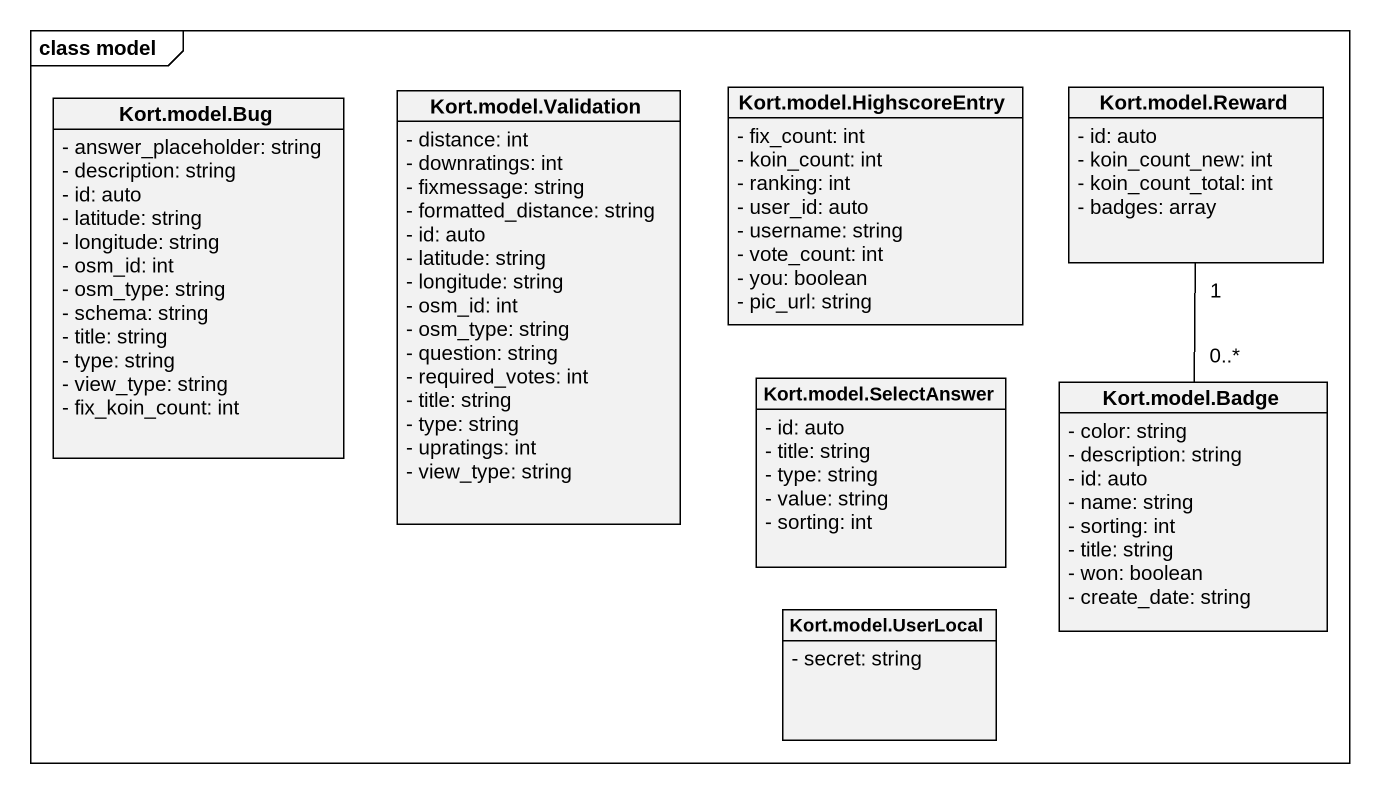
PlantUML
@startuml
mainframe class model
hide circle
hide empty members
skinparam classAttributeIconSize 0
class "Kort.model.Bug" as Kort_model_Bug {
  - answer_placeholder: string
  - description: string
  - id: auto
  - latitude: string
  - longitude: string
  - osm_id: int
  - osm_type: string
  - schema: string
  - title: string
  - type: string
  - view_type: string
  - fix_koin_count: int
}
class "Kort.model.Validation" as Kort_model_Validation {
  - distance: int
  - downratings: int
  - fixmessage: string
  - formatted_distance: string
  - id: auto
  - latitude: string
  - longitude: string
  - osm_id: int
  - osm_type: string
  - question: string
  - required_votes: int
  - title: string
  - type: string
  - upratings: int
  - view_type: string
}
class "Kort.model.HighscoreEntry" as Kort_model_HighscoreEntry {
  - fix_count: int
  - koin_count: int
  - ranking: int
  - user_id: auto
  - username: string
  - vote_count: int
  - you: boolean
  - pic_url: string
}
class "Kort.model.Reward" as Kort_model_Reward {
  - id: auto
  - koin_count_new: int
  - koin_count_total: int
  - badges: array
}
class "Kort.model.SelectAnswer" as Kort_model_SelectAnswer {
  - id: auto
  - title: string
  - type: string
  - value: string
  - sorting: int
}
class "Kort.model.Badge" as Kort_model_Badge {
  - color: string
  - description: string
  - id: auto
  - name: string
  - sorting: int
  - title: string
  - won: boolean
  - create_date: string
}
class "Kort.model.UserLocal" as Kort_model_UserLocal {
  - secret: string
}
Kort_model_Badge "0..*" -up- "1" Kort_model_Reward
@enduml
